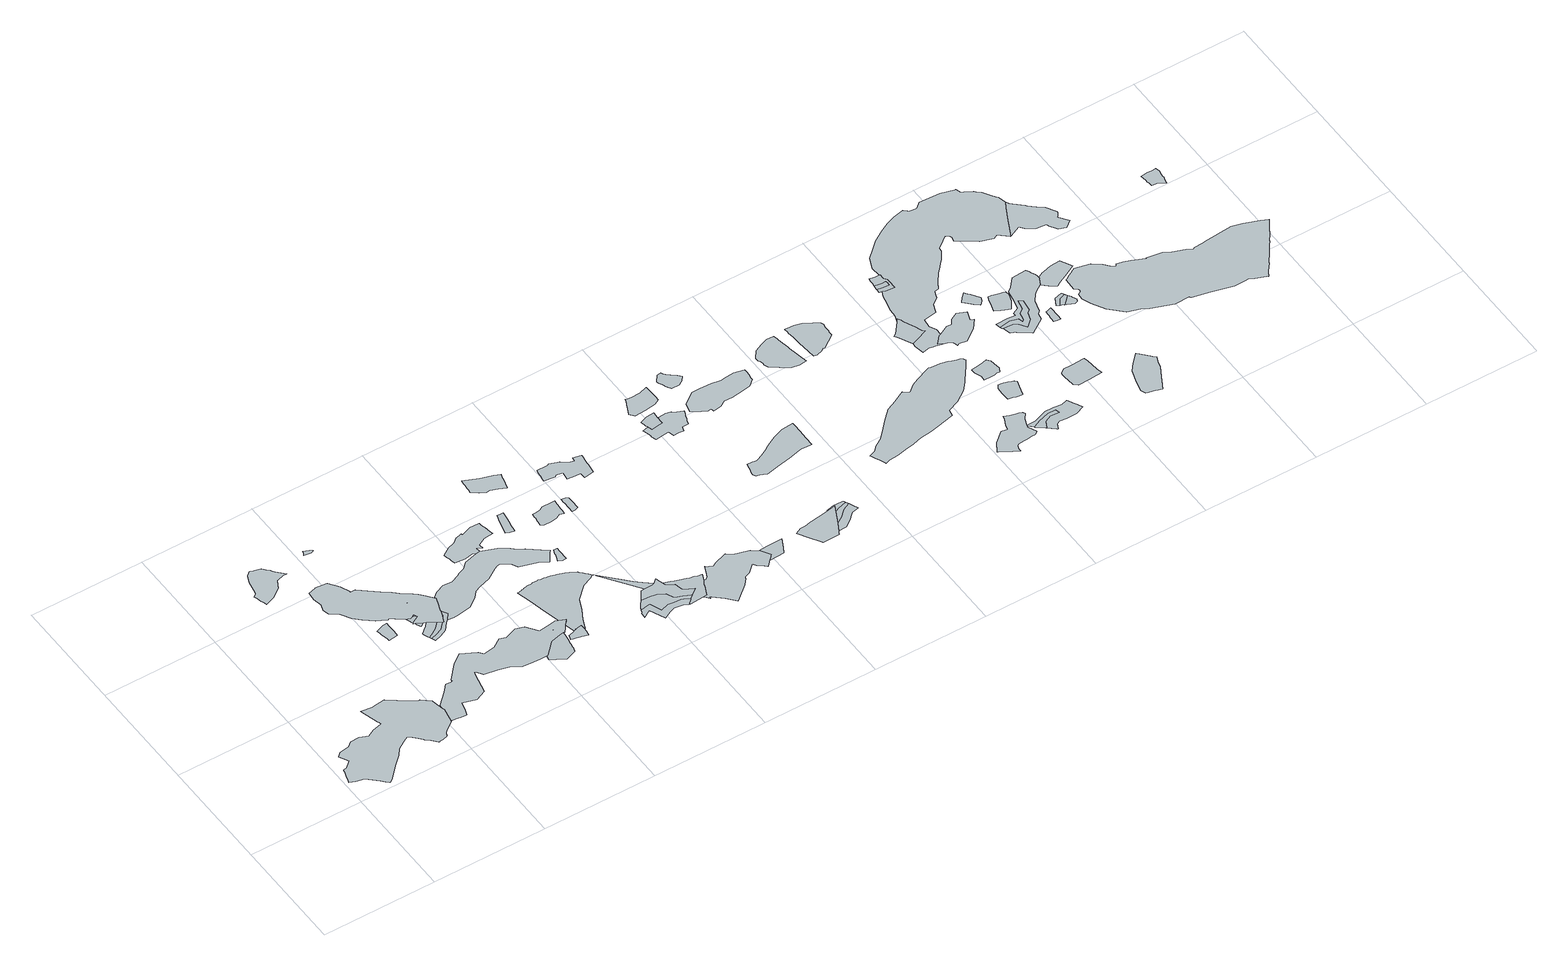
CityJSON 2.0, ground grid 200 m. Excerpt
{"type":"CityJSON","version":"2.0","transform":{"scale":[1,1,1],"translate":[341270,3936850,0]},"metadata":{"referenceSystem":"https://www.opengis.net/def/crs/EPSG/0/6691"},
"CityObjects":{
"object1":{"type":"GenericCityObject","attributes":{"prefecture":"14","disasterType":"1","areaType":"1","zoneNumber":"151-H24-43017","zoneName":"青山17","status":"0"},"geometry":[{"type":"MultiSurface","lod":"1","boundaries":[[[0,1,2,3,4,5,6,7,8,9,10,11,12,13,14,15,16,17,18,19,20,21,22,23,24,25,26,27,28,29,30,31,32,33,34,35,36,37,38,39,40,41,42,43,44,45,46,47,48,49,50,51,52,53,54,55,56,57,58,59,60,61,62,63,64,65]]]}]},
"object2":{"type":"GenericCityObject","attributes":{"prefecture":"14","disasterType":"1","areaType":"1","zoneNumber":"151-H24-43102","zoneName":"長竹2","status":"0"},"geometry":[{"type":"MultiSurface","lod":"1","boundaries":[[[66,67,68,69,70,71,72,73,74,75,76,77,78,79,80,81,82,83,84,85,86,87,88,89,90,91,92,93]]]}]},
"object3":{"type":"GenericCityObject","attributes":{"prefecture":"14","disasterType":"1","areaType":"1","zoneNumber":"151-H24-43136","zoneName":"長竹36","status":"0"},"geometry":[{"type":"MultiSurface","lod":"1","boundaries":[[[94,95,96,97,98,99,100,101,102,103,104,105,106,107]]]}]},
"object4":{"type":"GenericCityObject","attributes":{"prefecture":"14","disasterType":"1","areaType":"1","zoneNumber":"151-H24-43136","zoneName":"長竹36","status":"0"},"geometry":[{"type":"MultiSurface","lod":"1","boundaries":[[[108,109,110,111,112,113,114,115,116,117,118,119,120,121,122,123,124,125,126,127,128,129,130,131,132,133,134,135,136,137,138,139,140,141,142,143,144,145,146,147,148,149,150,151,152,153,154,155,156,157,158,159,160,161,162]]]}]},
"object5":{"type":"GenericCityObject","attributes":{"prefecture":"14","disasterType":"1","areaType":"1","zoneNumber":"151-H24-43136","zoneName":"長竹36","status":"0"},"geometry":[{"type":"MultiSurface","lod":"1","boundaries":[[[163,164,165,166,135,167,168,132,169,170,129,171,172,173,136,138,174,175,176,139]]]}]},
"object6":{"type":"GenericCityObject","attributes":{"prefecture":"14","disasterType":"1","areaType":"2","zoneNumber":"151-H24-43102","zoneName":"長竹2","status":"0"},"geometry":[{"type":"MultiSurface","lod":"1","boundaries":[[[177,178,179,180,181,182,183,184]]]}]},
"object7":{"type":"GenericCityObject","attributes":{"prefecture":"14","disasterType":"1","areaType":"1","zoneNumber":"151-H24-43136","zoneName":"長竹36","status":"0"},"geometry":[{"type":"MultiSurface","lod":"1","boundaries":[[[167,134,185,186,187,188,189,190,191,192,193,194,195,196,197,170,130,198,199]]]}]},
"object8":{"type":"GenericCityObject","attributes":{"prefecture":"14","disasterType":"1","areaType":"2","zoneNumber":"151-H24-43136","zoneName":"長竹36","status":"0"},"geometry":[{"type":"MultiSurface","lod":"1","boundaries":[[[200,201,143,145,202,146,203,204,142,205,206,207,208,209,210]]]}]},
"object9":{"type":"GenericCityObject","attributes":{"prefecture":"14","disasterType":"1","areaType":"1","zoneNumber":"151-H24-43136","zoneName":"長竹36","status":"0"},"geometry":[{"type":"MultiSurface","lod":"1","boundaries":[[[211,212,213,214,149,215,216,217,218,219,220,221,222,140,223,224,225,226,227,208,209,228,229]]]}]},
"object10":{"type":"GenericCityObject","attributes":{"prefecture":"14","disasterType":"1","areaType":"1","zoneNumber":"151-H24-43014","zoneName":"青山14","status":"0"},"geometry":[{"type":"MultiSurface","lod":"1","boundaries":[[[230,231,232,233,234,235,236,237,238,239,240,57,241,242,55,243,244,245,246,247,248,249,250,251,252,253,254,255,256,257,258,259,260,261,262,263,264,265,266,267,268,269,270,271,272,273,274,275,276,277,278,279,280,281,282,283,284,285,286,287,288]]]}]},
"object11":{"type":"GenericCityObject","attributes":{"prefecture":"14","disasterType":"1","areaType":"1","zoneNumber":"151-H24-43014","zoneName":"青山14","status":"0"},"geometry":[{"type":"MultiSurface","lod":"1","boundaries":[[[289,290,291,292,293,294,295,296,270,297,298,299,300,301,302,303,304,305,306,307,308,264,309,310,311,312,313]]]}]},
"object12":{"type":"GenericCityObject","attributes":{"prefecture":"14","disasterType":"1","areaType":"2","zoneNumber":"151-H24-43014","zoneName":"青山14","status":"0"},"geometry":[{"type":"MultiSurface","lod":"1","boundaries":[[[293,294,314,268,315,266,316,317,318,319,292]]]}]},
"object13":{"type":"GenericCityObject","attributes":{"prefecture":"14","disasterType":"1","areaType":"2","zoneNumber":"151-H24-43014","zoneName":"青山14","status":"0"},"geometry":[{"type":"MultiSurface","lod":"1","boundaries":[[[320,321,322,323,324,325,300,298,326,327,328,275,276]]]}]},
"object14":{"type":"GenericCityObject","attributes":{"prefecture":"14","disasterType":"1","areaType":"1","zoneNumber":"151-H24-43014","zoneName":"青山14","status":"0"},"geometry":[{"type":"MultiSurface","lod":"1","boundaries":[[[329,330,331,332,333,334,335,336,337,338,339,340,341,342,343,344]]]}]},
"object15":{"type":"GenericCityObject","attributes":{"prefecture":"14","disasterType":"1","areaType":"1","zoneNumber":"151-H24-43136","zoneName":"長竹36","status":"0"},"geometry":[{"type":"MultiSurface","lod":"1","boundaries":[[[345,346,347,348,349,350,351,352,353,354,355,356,357,152,151,150,149,148,147,146,145,144,213,358,359,360,361,362,363,364,365,366,367,368,369,370,371,372,373,374,375,376,377,378,379,380,381]]]}]},
"object16":{"type":"GenericCityObject","attributes":{"prefecture":"14","disasterType":"2","areaType":"2","zoneNumber":82929,"zoneName":"串川16","status":"0"},"geometry":[{"type":"MultiSurface","lod":"1","boundaries":[[[332,382,333,383,384,385,386]]]}]},
"object17":{"type":"GenericCityObject","attributes":{"prefecture":"14","disasterType":"1","areaType":"1","zoneNumber":"151-H24-43136","zoneName":"長竹36","status":"0"},"geometry":[{"type":"MultiSurface","lod":"1","boundaries":[[[387,388,389,390,391,392,393,394,395,396,397,398,399,400,401,402,348,403,347,404,405,406,407,408,409,410,411,412,413]]]}]},
"object18":{"type":"GenericCityObject","attributes":{"prefecture":"14","disasterType":"2","areaType":"1","zoneNumber":82929,"zoneName":"串川16","status":"0"},"geometry":[{"type":"MultiSurface","lod":"1","boundaries":[[[414,415,416,417,418,419,420,421,422,423,424,425,426,427,428,429,430,431,432,433,434,435,436,437,438,439,440,441,442,443,444,445,446,447,448,449,450,451,452,453,454,455,456,457,458,459,460,461,462,463,464,465,466,467,468,469,470,471,472,473,474,475,476,477,478,479,480,278,320,481,328,274,482,334,329,483,484]]]}]},
"object19":{"type":"GenericCityObject","attributes":{"prefecture":"14","disasterType":"1","areaType":"2","zoneNumber":"151-H24-43136","zoneName":"長竹36","status":"0"},"geometry":[{"type":"MultiSurface","lod":"1","boundaries":[[[485,486,487,488,489,490,491,492,493,409,410,411]]]}]},
"object20":{"type":"GenericCityObject","attributes":{"prefecture":"14","disasterType":"1","areaType":"1","zoneNumber":"151-H24-43136","zoneName":"長竹36","status":"0"},"geometry":[{"type":"MultiSurface","lod":"1","boundaries":[[[494,495,496,497,498,499,500,501,502,503,504,505,506,507]]]}]},
"object21":{"type":"GenericCityObject","attributes":{"prefecture":"14","disasterType":"1","areaType":"1","zoneNumber":"151-H24-43136","zoneName":"長竹36","status":"0"},"geometry":[{"type":"MultiSurface","lod":"1","boundaries":[[[508,509,510,511,512,513,514,515,516,517,518,519,520,521,522]]]}]},
"object22":{"type":"GenericCityObject","attributes":{"prefecture":"14","disasterType":"1","areaType":"2","zoneNumber":"151-H24-43135","zoneName":"長竹35","status":"0"},"geometry":[{"type":"MultiSurface","lod":"1","boundaries":[[[523,524,525,526,527,528,529,530,531,532,533,534,535,536,537,538,539,540,541,542,543,544,545]]]}]},
"object23":{"type":"GenericCityObject","attributes":{"prefecture":"14","disasterType":"1","areaType":"1","zoneNumber":"151-H24-43135","zoneName":"長竹35","status":"0"},"geometry":[{"type":"MultiSurface","lod":"1","boundaries":[[[546,547,548,549,550,551,552,553,554,555,526,527,528,529,556,557,558,559,560,561,562,563,564,565,566,567,568,536,537,538,539,569]]]}]},
"object24":{"type":"GenericCityObject","attributes":{"prefecture":"14","disasterType":"1","areaType":"1","zoneNumber":"151-H24-43136","zoneName":"長竹36","status":"0"},"geometry":[{"type":"MultiSurface","lod":"1","boundaries":[[[570,571,572,573,574,575,576,577,578,579,580,581,582,583,584,585,586,587,588,589]]]}]},
"object25":{"type":"GenericCityObject","attributes":{"prefecture":"14","disasterType":"2","areaType":"1","zoneNumber":82928,"zoneName":"串川15","status":"0"},"geometry":[{"type":"MultiSurface","lod":"1","boundaries":[[[590,591,592,593,594,595,596,597,598,599,600,601,602,603,550,604,552,605,606,607,608,609,610,611,554,523,544,542,612,534,566,613,614]]]}]},
"object26":{"type":"GenericCityObject","attributes":{"prefecture":"14","disasterType":"1","areaType":"1","zoneNumber":"151-H24-43136","zoneName":"長竹36","status":"0"},"geometry":[{"type":"MultiSurface","lod":"1","boundaries":[[[615,616,617,618,619,620,621,622,623,624,625,626,627,628,629,630,631,632,633,634]]]}]},
"object27":{"type":"GenericCityObject","attributes":{"prefecture":"14","disasterType":"1","areaType":"1","zoneNumber":"151-H24-43136","zoneName":"長竹36","status":"0"},"geometry":[{"type":"MultiSurface","lod":"1","boundaries":[[[635,636,637,638,639,640,641,642,643,644,645,646,647,648]]]}]},
"object28":{"type":"GenericCityObject","attributes":{"prefecture":"14","disasterType":"1","areaType":"1","zoneNumber":"151-H24-43135","zoneName":"長竹35","status":"0"},"geometry":[{"type":"MultiSurface","lod":"1","boundaries":[[[649,650,651,652,653,654,655,656,594,657,547,658,659,660,540,538,661,662,614,663,664,665,666,667,668,669,670,671,672,673,674,675,676,677,678,679,680,681,682,683,684,685,686]]]}]},
"object29":{"type":"GenericCityObject","attributes":{"prefecture":"14","disasterType":"1","areaType":"1","zoneNumber":"151-H24-43136","zoneName":"長竹36","status":"0"},"geometry":[{"type":"MultiSurface","lod":"1","boundaries":[[[687,688,689,690,691,692,693,694,695,696,697,698,699,700,701,702,703,704,705,706,707,708,709,710,711,712]]]}]},
"object30":{"type":"GenericCityObject","attributes":{"prefecture":"14","disasterType":"2","areaType":"1","zoneNumber":82927,"zoneName":"串川14","status":"0"},"geometry":[{"type":"MultiSurface","lod":"1","boundaries":[[[713,714,715,716,684,717,679,718,719]]]}]},
"object31":{"type":"GenericCityObject","attributes":{"prefecture":"14","disasterType":"2","areaType":"1","zoneNumber":82926,"zoneName":"串川13","status":"0"},"geometry":[{"type":"MultiSurface","lod":"1","boundaries":[[[720,721,722,723,724,725,726,727,728,729,730,731,732,733,734,735,736,737]]]}]},
"object32":{"type":"GenericCityObject","attributes":{"prefecture":"14","disasterType":"1","areaType":"1","zoneNumber":"151-H24-43104","zoneName":"長竹4","status":"0"},"geometry":[{"type":"MultiSurface","lod":"1","boundaries":[[[738,739,740,741,742,743,744,745,746,747,748,749,750,751,752]]]}]},
"object33":{"type":"GenericCityObject","attributes":{"prefecture":"14","disasterType":"1","areaType":"1","zoneNumber":"151-H24-43104","zoneName":"長竹4","status":"0"},"geometry":[{"type":"MultiSurface","lod":"1","boundaries":[[[753,754,755,756,757,758,759,760,738,761,747,762,763,764,765,766,767,768,769,770,771,772,773,774,775]]]}]},
"object34":{"type":"GenericCityObject","attributes":{"prefecture":"14","disasterType":"1","areaType":"1","zoneNumber":"151-H24-43104","zoneName":"長竹4","status":"0"},"geometry":[{"type":"MultiSurface","lod":"1","boundaries":[[[776,777,778,779,780,781,782,783,784,785,786,787,788,789,790,791,792,793]]]}]},
"object35":{"type":"GenericCityObject","attributes":{"prefecture":"14","disasterType":"1","areaType":"2","zoneNumber":"151-H24-43135","zoneName":"長竹35","status":"0"},"geometry":[{"type":"MultiSurface","lod":"1","boundaries":[[[794,795,723,796,797,798,799,800,724,801,802,803,804,805]]]}]},
"object36":{"type":"GenericCityObject","attributes":{"prefecture":"14","disasterType":"1","areaType":"1","zoneNumber":"151-H24-43135","zoneName":"長竹35","status":"0"},"geometry":[{"type":"MultiSurface","lod":"1","boundaries":[[[806,807,808,809,798,799,810,811,812,813,727,814,815,816,817,818,819,804,805,820,821,822,823,722,824]]]}]},
"object37":{"type":"GenericCityObject","attributes":{"prefecture":"14","disasterType":"1","areaType":"1","zoneNumber":"151-H24-43134","zoneName":"長竹34","status":"0"},"geometry":[{"type":"MultiSurface","lod":"1","boundaries":[[[825,826,827,828,829,830,831,832,833,834,835,836,837,838,839,840,841,842,843,844,845,846,847,848,849,850,851,852,853,854,855,856,857,858,859]]]}]},
"object38":{"type":"GenericCityObject","attributes":{"prefecture":"14","disasterType":"1","areaType":"2","zoneNumber":"151-H24-43134","zoneName":"長竹34","status":"0"},"geometry":[{"type":"MultiSurface","lod":"1","boundaries":[[[825,826,860,861,862,863,864,865,866,867,868,869,870,871,872,873,874,875,876,877,878,879,880,859]]]}]},
"object39":{"type":"GenericCityObject","attributes":{"prefecture":"14","disasterType":"1","areaType":"1","zoneNumber":"151-H24-43104","zoneName":"長竹4","status":"0"},"geometry":[{"type":"MultiSurface","lod":"1","boundaries":[[[881,882,883,884,885,886,887,888,889,890,891,892,893,894,895,896,897]]]}]},
"object40":{"type":"GenericCityObject","attributes":{"prefecture":"14","disasterType":"1","areaType":"1","zoneNumber":"151-H24-43104","zoneName":"長竹4","status":"0"},"geometry":[{"type":"MultiSurface","lod":"1","boundaries":[[[898,899,900,901,902,903,904,905,906,907,908,909,910,911,912,913,914,915,916,917,918,919,920,921,922]]]}]},
"object41":{"type":"GenericCityObject","attributes":{"prefecture":"14","disasterType":"1","areaType":"1","zoneNumber":"151-H24-43104","zoneName":"長竹4","status":"0"},"geometry":[{"type":"MultiSurface","lod":"1","boundaries":[[[923,924,925,926,927,928,929,930,931,932,933,934,935,936,937,938,939,940]]]}]},
"object42":{"type":"GenericCityObject","attributes":{"prefecture":"14","disasterType":"1","areaType":"1","zoneNumber":"151-H24-43133","zoneName":"長竹33","status":"0"},"geometry":[{"type":"MultiSurface","lod":"1","boundaries":[[[941,942,943,944,945,946,947,948,949,950,951,952,953,954,955,956,957,958,959,960,961,962,963,964,965,966,967,968,969,970,971,972,973,974,975,976,977,978,979,980,981,982]]]}]},
"object43":{"type":"GenericCityObject","attributes":{"prefecture":"14","disasterType":"1","areaType":"1","zoneNumber":"151-H24-43104","zoneName":"長竹4","status":"0"},"geometry":[{"type":"MultiSurface","lod":"1","boundaries":[[[983,984,985,986,987,988,989,990,991,992,993,994,995,996,997,998,999,1000,1001,1002,1003]]]}]},
"object44":{"type":"GenericCityObject","attributes":{"prefecture":"14","disasterType":"1","areaType":"1","zoneNumber":"151-H24-43132","zoneName":"長竹32","status":"0"},"geometry":[{"type":"MultiSurface","lod":"1","boundaries":[[[1004,1005,1006,1007,1008,1009,1010,1011,1012,1013,1014,1015,1016,1017,1018,1019,1020,1021,1022,1023,1024,1025,1026,1027,1028,1029,1030,1031,1032,1033,1034,1035]]]}]},
"object45":{"type":"GenericCityObject","attributes":{"prefecture":"14","disasterType":"1","areaType":"2","zoneNumber":"151-H24-43132","zoneName":"長竹32","status":"0"},"geometry":[{"type":"MultiSurface","lod":"1","boundaries":[[[1036,1037,1038,1039,1040,1041,1042,1043,1044,1045,1046,1047]]]}]},
"object46":{"type":"GenericCityObject","attributes":{"prefecture":"14","disasterType":"1","areaType":"1","zoneNumber":"151-H24-43106","zoneName":"長竹6","status":"0"},"geometry":[{"type":"MultiSurface","lod":"1","boundaries":[[[1048,1049,1050,1051,1052,1053,1054,1055,1056,1057,1058,1059,1060,1061,1062,1063,1064,1065]]]}]},
"object47":{"type":"GenericCityObject","attributes":{"prefecture":"14","disasterType":"1","areaType":"1","zoneNumber":"151-H24-43132","zoneName":"長竹32","status":"0"},"geometry":[{"type":"MultiSurface","lod":"1","boundaries":[[[1066,1067,1068,1069,1034,1070,1033,1043,1044,1045,1046,1047,1071,1072,1073,1074,1075,1076,1077,1078,1079,1080,1081,1082]]]}]},
"object48":{"type":"GenericCityObject","attributes":{"prefecture":"14","disasterType":"1","areaType":"1","zoneNumber":"151-H24-43132","zoneName":"長竹32","status":"0"},"geometry":[{"type":"MultiSurface","lod":"1","boundaries":[[[1083,1084,1085,1086,1087,1088,1089,1090,1091,1092,1093,1094,1095,1096,1097,1098]]]}]},
"object49":{"type":"GenericCityObject","attributes":{"prefecture":"14","disasterType":"1","areaType":"1","zoneNumber":"151-H24-43132","zoneName":"長竹32","status":"0"},"geometry":[{"type":"MultiSurface","lod":"1","boundaries":[[[1099,1100,1101,1102,1103,1104,1105,1106,1107,1108,1109,1110,1111,1112,1113,1114]]]}]},
"object50":{"type":"GenericCityObject","attributes":{"prefecture":"14","disasterType":"1","areaType":"1","zoneNumber":"151-H24-43131","zoneName":"長竹31","status":"0"},"geometry":[{"type":"MultiSurface","lod":"1","boundaries":[[[1115,1116,1117,1118,1119,1120,1121,1122,1123,1124,1125,1126,1127,1128,1129,1130,1131,1132,1133,1134,1135,1136,1137,1138,1139]]]}]},
"object51":{"type":"GenericCityObject","attributes":{"prefecture":"14","disasterType":"1","areaType":"2","zoneNumber":"151-H24-43106","zoneName":"長竹6","status":"0"},"geometry":[{"type":"MultiSurface","lod":"1","boundaries":[[[1140,1141,1142,1143,1144,1145,1146,1147,1148,1149,1150,1151]]]}]},
"object52":{"type":"GenericCityObject","attributes":{"prefecture":"14","disasterType":"1","areaType":"1","zoneNumber":"151-H24-43106","zoneName":"長竹6","status":"0"},"geometry":[{"type":"MultiSurface","lod":"1","boundaries":[[[1152,1153,1154,1155,1156,1157,1158,1159,1160,1161,1162,1144,1145,1146,1147,1163,1164,1165,1166,1167,1168]]]}]},
"object53":{"type":"GenericCityObject","attributes":{"prefecture":"14","disasterType":"1","areaType":"1","zoneNumber":"151-H24-43132","zoneName":"長竹32","status":"0"},"geometry":[{"type":"MultiSurface","lod":"1","boundaries":[[[1169,1170,1171,1172,1173,1174,1175,1176,1177,1178,1179,1180,1181,1182]]]}]},
"object54":{"type":"GenericCityObject","attributes":{"prefecture":"14","disasterType":"1","areaType":"1","zoneNumber":"151-H24-43131","zoneName":"長竹31","status":"0"},"geometry":[{"type":"MultiSurface","lod":"1","boundaries":[[[1183,1184,1185,1186,1187,1188,1189,1190,1191,1192,1193,1194,1195,1196]]]}]},
"object55":{"type":"GenericCityObject","attributes":{"prefecture":"14","disasterType":"1","areaType":"2","zoneNumber":"151-H24-43131","zoneName":"長竹31","status":"0"},"geometry":[{"type":"MultiSurface","lod":"1","boundaries":[[[1197,1198,1199,1200,1201,1202,1203,1204,1205,1206,1207,1208,1209,1210,1211,1212,1213,1214]]]}]},
"object56":{"type":"GenericCityObject","attributes":{"prefecture":"14","disasterType":"1","areaType":"1","zoneNumber":"151-H24-43131","zoneName":"長竹31","status":"0"},"geometry":[{"type":"MultiSurface","lod":"1","boundaries":[[[1215,1216,1217,1218,1219,1220,1221,1222,1223,1224,1225,1226,1227,1228,1229,1230]]]}]},
"object57":{"type":"GenericCityObject","attributes":{"prefecture":"14","disasterType":"1","areaType":"1","zoneNumber":"151-H24-43106","zoneName":"長竹6","status":"0"},"geometry":[{"type":"MultiSurface","lod":"1","boundaries":[[[1231,1232,1233,1234,1235,1236,1237,1238,1239,1240,1241,1242,1243,1244,1245,1246,1247,1248,1249,1158,1250,1142,1148,1164,1251,1252,1253,1254,1056,1255,1256,1065,1257,1258,1259,1260,1261,1262,1263,1264,1265,1125,1266,1122,1267,1268,1269,1270,1271,1272,1273,1274,1275,1276,1277,1278,1279,1280,1281,1282,1283,1284,1285,1286,1287,1288,1289,1290,1291,1292,1293,1294,1295,1296,1297,1298,1299,1300,1301,1302,1303,1304,1305,1306,1307,1308]]]}]},
"object58":{"type":"GenericCityObject","attributes":{"prefecture":"14","disasterType":"1","areaType":"1","zoneNumber":"151-H24-43131","zoneName":"長竹31","status":"0"},"geometry":[{"type":"MultiSurface","lod":"1","boundaries":[[[1309,1310,1311,1312,1313,1314,1315,1316,1317,1318,1319,1320,1321,1322,1323,1324,1325,1326,1327,1212,1213,1214,1328,1329,1330,1331,1332,1333,1334,1335,1336]]]}]},
"object59":{"type":"GenericCityObject","attributes":{"prefecture":"14","disasterType":"1","areaType":"1","zoneNumber":"151-H24-43131","zoneName":"長竹31","status":"0"},"geometry":[{"type":"MultiSurface","lod":"1","boundaries":[[[1337,1338,1339,1340,1341,1342,1343,1344,1345,1346,1347,1348,1349,1350]]]}]},
"object60":{"type":"GenericCityObject","attributes":{"prefecture":"14","disasterType":"1","areaType":"1","zoneNumber":"151-H24-43132","zoneName":"長竹32","status":"0"},"geometry":[{"type":"MultiSurface","lod":"1","boundaries":[[[1351,1352,1353,1354,1355,1356,1357,1358,1359,1360,1361,1362,1363,1364,1365,1366,1367,1368,1369,1370]]]}]},
"object61":{"type":"GenericCityObject","attributes":{"prefecture":"14","disasterType":"1","areaType":"2","zoneNumber":"151-H24-43130","zoneName":"長竹30","status":"0"},"geometry":[{"type":"MultiSurface","lod":"1","boundaries":[[[1371,1372,1373,1374,1375,1376,1377,1378]]]}]},
"object62":{"type":"GenericCityObject","attributes":{"prefecture":"14","disasterType":"1","areaType":"1","zoneNumber":"151-H24-43130","zoneName":"長竹30","status":"0"},"geometry":[{"type":"MultiSurface","lod":"1","boundaries":[[[1379,1380,1381,1382,1378,1371,1383,1384,1385,1386,1387,1374,1375,1376,1388,1389,1390,1391]]]}]},
"object63":{"type":"GenericCityObject","attributes":{"prefecture":"14","disasterType":"1","areaType":"1","zoneNumber":"151-H24-43130","zoneName":"長竹30","status":"0"},"geometry":[{"type":"MultiSurface","lod":"1","boundaries":[[[1392,1393,1394,1395,1396,1397,1398,1399,1400,1401,1402,1313,1312,1403,1404,1405]]]}]},
"object64":{"type":"GenericCityObject","attributes":{"prefecture":"14","disasterType":"1","areaType":"1","zoneNumber":"151-H24-43106","zoneName":"長竹6","status":"0"},"geometry":[{"type":"MultiSurface","lod":"1","boundaries":[[[1406,1407,1408,1409,1410,1299,1298,1297,1296,1295,1294,1411,1412,1413,1414,1415,1416,1417,1418,1419,1420,1421,1422,1423,1424,1425,1426]]]}]},
"object65":{"type":"GenericCityObject","attributes":{"prefecture":"14","disasterType":"1","areaType":"1","zoneNumber":"151-H24-43130","zoneName":"長竹30","status":"0"},"geometry":[{"type":"MultiSurface","lod":"1","boundaries":[[[1427,1428,1429,1430,1431,1432,1433,1434,1435,1436,1437,1438,1439,1440,1441,1442,1443,1444,1445,1446,1447,1448,1449,1450,1451,1452,1453,1454,1455,1456,1457,1458,1459,1460,1461,1462,1463,1464,1465,1466,1467,1468,1469,1470,1471,1472,1473,1474,1475,1476,1477,1478,1479,1480,1481,1482,1483,1484,1485,1486,1487]]]}]},
"object66":{"type":"GenericCityObject","attributes":{"prefecture":"14","disasterType":"1","areaType":"1","zoneNumber":"151-H24-43108","zoneName":"長竹8","status":"0"},"geometry":[{"type":"MultiSurface","lod":"1","boundaries":[[[1488,1489,1490,1491,1492,1493,1494,1495,1496,1497,1498,1499,1500,1501,1502,1503,1504,1505,1506]]]}]},
"object67":{"type":"GenericCityObject","attributes":{"prefecture":"14","disasterType":"1","areaType":"2","zoneNumber":"151-H24-43108","zoneName":"長竹8","status":"0"},"geometry":[{"type":"MultiSurface","lod":"1","boundaries":[[[1507,1508,1509,1510,1511,1512,1488,1489,1490]]]}]}
},
"vertices":[
[134,156,0],[123,155,0],[104,158,0],[113,125,0],[114,123,0],[115,119,0],[98,114,0],[86,108,0],[77,112,0],[74,113,0],[72,114,0],[56,113,0],[48,106,0],[31,104,0],[24,97,0],[32,81,0],[21,71,0],[15,70,0],[14,67,0],[14,65,0],[12,60,0],[11,58,0],[10,53,0],[9,49,0],[7,45,0],[7,44,0],[17,40,0],[31,37,0],[49,20,0],[54,14,0],[59,10,0],[60,10,0],[66,15,0],[79,28,0],[87,36,0],[101,50,0],[109,60,0],[125,70,0],[133,75,0],[136,72,0],[146,62,0],[151,56,0],[152,55,0],[157,51,0],[159,48,0],[167,39,0],[168,39,0],[170,40,0],[175,40,0],[183,42,0],[185,44,0],[185,45,0],[187,49,0],[190,53,0],[206,64,0],[207,67,0],[211,91,0],[210,95,0],[206,115,0],[206,116,0],[191,128,0],[190,128,0],[174,138,0],[173,138,0],[162,147,0],[147,158,0],
[153,476,0],[153,477,0],[152,478,0],[150,480,0],[143,488,0],[137,490,0],[134,491,0],[131,491,0],[126,493,0],[124,493,0],[118,487,0],[112,475,0],[109,458,0],[107,449,0],[102,446,0],[103,442,0],[105,436,0],[106,432,0],[107,428,0],[109,422,0],[126,428,0],[142,440,0],[150,455,0],[151,455,0],[152,455,0],[163,459,0],[169,458,0],[157,472,0],
[238,262,0],[238,270,0],[238,272,0],[238,279,0],[238,283,0],[238,289,0],[231,288,0],[217,283,0],[218,278,0],[219,273,0],[220,267,0],[221,262,0],[222,257,0],[237,259,0],
[222,391,0],[209,408,0],[189,410,0],[188,409,0],[175,406,0],[174,391,0],[177,375,0],[173,364,0],[176,354,0],[190,343,0],[200,327,0],[211,315,0],[227,302,0],[242,295,0],[243,294,0],[244,294,0],[246,295,0],[250,293,0],[254,290,0],[257,288,0],[257,287,0],[269,280,0],[270,279,0],[274,277,0],[278,279,0],[282,282,0],[284,277,0],[285,275,0],[272,267,0],[271,266,0],[274,265,0],[285,259,0],[289,257,0],[295,255,0],[303,250,0],[310,245,0],[312,244,0],[315,252,0],[317,256,0],[318,259,0],[320,265,0],[320,266,0],[326,282,0],[329,290,0],[329,291,0],[319,304,0],[311,313,0],[305,318,0],[293,326,0],[280,338,0],[266,349,0],[251,361,0],[237,373,0],[228,373,0],[228,375,0],
[286,260,0],[295,268,0],[290,271,0],[287,273,0],[282,277,0],[280,278,0],[274,282,0],[270,280,0],[267,279,0],[269,274,0],[271,270,0],[274,264,0],[275,261,0],[278,255,0],
[225,480,0],[215,484,0],[215,481,0],[212,476,0],[224,474,0],[229,476,0],[229,477,0],[229,478,0],
[294,280,0],[296,281,0],[302,282,0],[300,284,0],[296,290,0],[291,299,0],[287,307,0],[281,304,0],[278,302,0],[268,296,0],[265,294,0],[260,291,0],[269,282,0],[273,274,0],[279,276,0],
[299,233,0],[309,244,0],[318,256,0],[312,256,0],[310,257,0],[303,249,0],[294,239,0],[285,233,0],[276,228,0],[277,225,0],[288,228,0],
[304,228,0],[314,240,0],[318,244,0],[326,255,0],[320,267,0],[312,265,0],[308,265,0],[304,264,0],[302,263,0],[294,262,0],[294,260,0],[291,259,0],[284,251,0],[278,246,0],[271,240,0],[273,236,0],[275,231,0],[280,218,0],[292,222,0],
[294,175,0],[280,164,0],[276,161,0],[254,137,0],[254,135,0],[255,134,0],[253,134,0],[253,133,0],[242,133,0],[231,121,0],[211,102,0],[207,80,0],[206,67,0],[208,67,0],[209,66,0],[215,65,0],[217,65,0],[222,64,0],[223,64,0],[233,63,0],[238,75,0],[240,85,0],[241,88,0],[264,81,0],[282,89,0],[290,125,0],[292,131,0],[296,128,0],[301,119,0],[324,115,0],[346,110,0],[360,100,0],[379,99,0],[391,98,0],[402,99,0],[404,99,0],[420,115,0],[424,119,0],[426,120,0],[438,123,0],[450,126,0],[451,126,0],[452,124,0],[458,132,0],[461,137,0],[462,138,0],[466,142,0],[469,146,0],[458,150,0],[453,152,0],[438,150,0],[422,148,0],[408,167,0],[394,172,0],[373,164,0],[362,168,0],[346,157,0],[326,154,0],[320,162,0],
[445,91,0],[445,93,0],[446,98,0],[446,101,0],[448,107,0],[449,114,0],[449,116,0],[450,125,0],[440,138,0],[435,139,0],[426,141,0],[425,137,0],[422,126,0],[422,125,0],[419,120,0],[415,116,0],[414,114,0],[407,108,0],[403,101,0],[402,100,0],[402,94,0],[401,91,0],[410,84,0],[424,76,0],[443,83,0],
[436,116,0],[421,121,0],[419,113,0],[417,102,0],[416,100,0],[431,92,0],
[459,144,0],[453,146,0],[438,145,0],[422,142,0],[423,137,0],[423,136,0],[438,140,0],[452,142,0],[461,138,0],
[481,114,0],[481,123,0],[473,121,0],[471,120,0],[470,120,0],[466,119,0],[464,118,0],[457,116,0],[454,115,0],[451,107,0],[455,106,0],[460,105,0],[466,103,0],[469,103,0],[479,100,0],[481,109,0],
[480,316,0],[464,326,0],[438,336,0],[432,335,0],[408,329,0],[398,319,0],[386,314,0],[384,313,0],[383,312,0],[368,306,0],[353,308,0],[337,301,0],[329,294,0],[330,243,0],[331,243,0],[335,243,0],[361,247,0],[378,259,0],[387,270,0],[399,275,0],[418,281,0],[437,293,0],[443,296,0],[450,297,0],[463,288,0],[469,277,0],[489,271,0],[499,268,0],[514,259,0],[517,263,0],[520,268,0],[522,271,0],[525,275,0],[528,279,0],[517,288,0],[498,302,0],[488,308,0],
[470,121,0],[469,118,0],[473,117,0],[474,116,0],[474,120,0],
[470,385,0],[454,385,0],[436,379,0],[435,382,0],[425,379,0],[424,379,0],[416,372,0],[403,368,0],[389,359,0],[390,353,0],[391,350,0],[392,347,0],[392,344,0],[394,337,0],[411,335,0],[426,338,0],[438,332,0],[437,345,0],[446,340,0],[445,348,0],[459,355,0],[475,356,0],[474,362,0],[473,368,0],[473,370,0],[471,375,0],[470,381,0],
[490,132,0],[500,150,0],[508,169,0],[530,190,0],[535,192,0],[540,194,0],[546,197,0],[553,201,0],[549,206,0],[547,208,0],[543,212,0],[539,217,0],[538,218,0],[536,219,0],[534,220,0],[532,221,0],[531,222,0],[529,223,0],[527,224,0],[525,225,0],[523,226,0],[521,227,0],[519,227,0],[517,228,0],[515,229,0],[513,230,0],[511,230,0],[509,231,0],[507,232,0],[505,232,0],[503,233,0],[501,233,0],[499,234,0],[497,234,0],[495,235,0],[493,235,0],[491,235,0],[489,236,0],[487,236,0],[485,236,0],[483,236,0],[481,236,0],[479,237,0],[477,237,0],[474,237,0],[472,237,0],[470,237,0],[468,237,0],[466,236,0],[464,236,0],[462,236,0],[460,236,0],[458,236,0],[456,235,0],[454,235,0],[451,235,0],[449,234,0],[447,234,0],[445,233,0],[443,233,0],[441,232,0],[439,232,0],[438,232,0],[438,231,0],[444,209,0],[449,186,0],[455,164,0],[460,141,0],[465,122,0],[482,114,0],[483,117,0],
[456,370,0],[440,363,0],[439,367,0],[431,365,0],[432,361,0],[434,355,0],[443,353,0],[443,355,0],[457,363,0],
[499,376,0],[499,375,0],[496,364,0],[495,360,0],[492,347,0],[498,344,0],[506,342,0],[508,357,0],[509,360,0],[511,373,0],[511,376,0],[512,383,0],[507,383,0],[502,384,0],
[530,269,0],[530,267,0],[529,264,0],[528,261,0],[525,254,0],[532,251,0],[539,251,0],[539,259,0],[539,261,0],[539,264,0],[539,266,0],[539,269,0],[539,276,0],[537,276,0],[533,277,0],
[620,108,0],[612,113,0],[602,115,0],[585,116,0],[580,109,0],[576,103,0],[574,99,0],[592,103,0],[600,82,0],[614,87,0],[624,85,0],[636,84,0],[640,83,0],[650,78,0],[652,80,0],[655,82,0],[656,83,0],[655,83,0],[643,88,0],[631,93,0],[630,94,0],[629,96,0],[624,106,0],
[650,100,0],[649,104,0],[646,115,0],[634,122,0],[632,129,0],[628,141,0],[621,135,0],[617,133,0],[603,133,0],[596,132,0],[572,94,0],[571,93,0],[570,84,0],[570,83,0],[584,92,0],[596,65,0],[607,71,0],[618,75,0],[633,73,0],[641,69,0],[642,70,0],[644,72,0],[648,76,0],[667,92,0],
[550,436,0],[551,442,0],[552,447,0],[554,452,0],[543,456,0],[530,460,0],[523,462,0],[513,467,0],[497,473,0],[496,466,0],[496,463,0],[495,456,0],[495,452,0],[494,446,0],[505,438,0],[515,432,0],[521,433,0],[534,429,0],[546,423,0],[549,433,0],
[674,71,0],[677,78,0],[682,88,0],[683,92,0],[687,99,0],[692,110,0],[685,111,0],[679,113,0],[673,114,0],[668,116,0],[657,119,0],[650,122,0],[644,124,0],[633,128,0],[628,131,0],[614,140,0],[607,146,0],[601,151,0],[596,156,0],[584,169,0],[574,180,0],[555,200,0],[635,87,0],[643,68,0],[667,70,0],
[587,361,0],[568,361,0],[562,357,0],[555,356,0],[548,356,0],[547,349,0],[547,346,0],[546,341,0],[546,338,0],[545,331,0],[550,328,0],[564,328,0],[574,330,0],[581,334,0],[588,331,0],[589,338,0],[589,342,0],[590,351,0],[590,354,0],[591,361,0],
[612,337,0],[612,340,0],[612,345,0],[612,348,0],[612,355,0],[608,357,0],[601,358,0],[601,351,0],[601,348,0],[601,340,0],[601,337,0],[601,328,0],[606,328,0],[612,330,0],
[744,126,0],[722,119,0],[716,115,0],[704,121,0],[704,122,0],[697,106,0],[695,101,0],[691,98,0],[656,107,0],[639,100,0],[650,88,0],[653,84,0],[656,82,0],[663,74,0],[668,69,0],[669,69,0],[675,61,0],[675,66,0],[678,63,0],[694,49,0],[707,34,0],[733,56,0],[742,66,0],[743,70,0],[753,73,0],[767,86,0],[771,80,0],[776,76,0],[784,69,0],[791,76,0],[794,80,0],[795,80,0],[799,84,0],[802,87,0],[793,102,0],[790,104,0],[780,112,0],[754,119,0],
[623,429,0],[604,429,0],[603,425,0],[602,419,0],[602,416,0],[601,412,0],[600,405,0],[619,402,0],[623,405,0],[634,402,0],[632,389,0],[645,387,0],[655,387,0],[656,377,0],[673,379,0],[675,396,0],[675,400,0],[676,407,0],[677,411,0],[677,417,0],[663,420,0],[662,414,0],[653,416,0],[642,424,0],[639,425,0],[626,430,0],
[825,89,0],[833,105,0],[815,105,0],[807,105,0],[779,104,0],[795,78,0],[819,79,0],
[911,65,0],[912,68,0],[914,71,0],[922,86,0],[932,107,0],[938,118,0],[926,116,0],[922,115,0],[905,112,0],[891,110,0],[889,110,0],[878,108,0],[869,108,0],[858,102,0],[868,86,0],[880,66,0],[881,64,0],[883,64,0],
[816,416,0],[816,421,0],[817,425,0],[817,431,0],[804,430,0],[790,425,0],[792,418,0],[792,415,0],[793,413,0],[794,411,0],[794,410,0],[796,403,0],[811,406,0],[816,406,0],[816,413,0],
[852,394,0],[854,400,0],[856,403,0],[858,409,0],[843,415,0],[840,418,0],[832,420,0],[818,419,0],[800,412,0],[783,408,0],[785,402,0],[786,399,0],[787,394,0],[787,391,0],[790,383,0],[807,385,0],[814,385,0],[816,375,0],[827,376,0],[834,375,0],[837,383,0],[848,383,0],[850,390,0],
[823,477,0],[807,476,0],[798,477,0],[797,478,0],[796,475,0],[793,468,0],[789,460,0],[787,455,0],[784,449,0],[790,441,0],[809,442,0],[828,445,0],[838,450,0],[838,458,0],[838,462,0],[837,471,0],[837,475,0],[837,481,0],
[906,83,0],[921,86,0],[933,93,0],[945,104,0],[958,111,0],[956,115,0],[941,111,0],[928,104,0],[915,96,0],[903,92,0],[892,71,0],[896,72,0],
[940,80,0],[952,92,0],[965,95,0],[961,104,0],[954,118,0],[953,119,0],[937,120,0],[923,116,0],[909,106,0],[898,104,0],[898,103,0],[888,79,0],[885,71,0],[886,71,0],[901,72,0],[904,73,0],[908,72,0],[910,70,0],[928,72,0],
[980,275,0],[980,283,0],[980,286,0],[980,292,0],[980,296,0],[960,295,0],[942,288,0],[928,281,0],[922,277,0],[921,277,0],[915,273,0],[903,266,0],[894,262,0],[891,262,0],[885,263,0],[877,263,0],[875,263,0],[874,256,0],[873,253,0],[872,249,0],[871,244,0],[871,240,0],[874,236,0],[879,234,0],[884,232,0],[890,230,0],[911,234,0],[929,238,0],[935,239,0],[947,242,0],[961,245,0],[970,244,0],[980,244,0],[980,259,0],[980,270,0],
[962,281,0],[947,275,0],[935,267,0],[926,263,0],[920,260,0],[906,253,0],[893,247,0],[888,248,0],[882,249,0],[876,249,0],[876,248,0],[875,245,0],[881,244,0],[887,243,0],[892,241,0],[907,247,0],[923,253,0],[929,254,0],[940,257,0],[952,264,0],[964,269,0],
[889,463,0],[895,471,0],[890,476,0],[887,478,0],[882,483,0],[876,488,0],[875,489,0],[874,489,0],[872,494,0],[865,493,0],[856,482,0],[858,477,0],[860,473,0],[863,467,0],[865,463,0],[868,458,0],[881,458,0],
[904,435,0],[889,434,0],[868,419,0],[864,403,0],[872,398,0],[879,394,0],[883,392,0],[888,389,0],[894,390,0],[895,384,0],[909,386,0],[920,393,0],[934,392,0],[956,395,0],[969,397,0],[980,407,0],[980,412,0],[981,417,0],[981,419,0],[981,423,0],[981,429,0],[964,433,0],[950,432,0],[940,431,0],[924,434,0],
[1062,430,0],[1062,433,0],[1058,454,0],[1058,456,0],[1056,463,0],[1044,464,0],[1032,460,0],[1018,453,0],[1008,440,0],[1009,434,0],[1010,431,0],[1012,425,0],[1012,422,0],[1014,415,0],[1028,405,0],[1043,394,0],[1056,392,0],[1069,394,0],
[1269,266,0],[1265,268,0],[1260,269,0],[1253,272,0],[1247,274,0],[1236,277,0],[1219,278,0],[1215,279,0],[1203,274,0],[1194,270,0],[1188,268,0],[1176,262,0],[1164,252,0],[1154,260,0],[1134,249,0],[1116,241,0],[1101,226,0],[1088,212,0],[1073,196,0],[1059,188,0],[1051,179,0],[1040,175,0],[1042,171,0],[1044,166,0],[1048,158,0],[1051,150,0],[1052,149,0],[1060,152,0],[1075,153,0],[1092,157,0],[1109,160,0],[1124,164,0],[1145,167,0],[1162,171,0],[1190,177,0],[1192,188,0],[1212,196,0],[1232,210,0],[1244,224,0],[1257,242,0],[1261,247,0],[1271,262,0],
[1131,425,0],[1132,427,0],[1132,432,0],[1132,436,0],[1133,442,0],[1131,447,0],[1122,454,0],[1107,462,0],[1095,465,0],[1078,466,0],[1079,459,0],[1079,456,0],[1080,446,0],[1081,436,0],[1081,431,0],[1084,396,0],[1090,395,0],[1100,398,0],[1105,402,0],[1107,401,0],[1131,417,0],
[1284,119,0],[1282,123,0],[1277,125,0],[1272,126,0],[1263,129,0],[1258,130,0],[1253,132,0],[1252,127,0],[1246,115,0],[1244,106,0],[1233,108,0],[1214,92,0],[1205,76,0],[1206,75,0],[1213,71,0],[1222,66,0],[1225,64,0],[1235,58,0],[1235,63,0],[1237,69,0],[1241,72,0],[1251,73,0],[1258,73,0],[1267,74,0],[1271,74,0],[1274,75,0],[1278,79,0],[1278,80,0],[1271,94,0],[1272,96,0],[1272,97,0],[1277,110,0],
[1301,88,0],[1313,94,0],[1328,93,0],[1328,94,0],[1327,100,0],[1313,100,0],[1294,94,0],[1281,88,0],[1281,87,0],[1286,83,0],[1294,77,0],[1294,76,0],
[1235,339,0],[1253,346,0],[1250,350,0],[1245,363,0],[1243,367,0],[1236,382,0],[1235,386,0],[1232,391,0],[1228,385,0],[1223,378,0],[1213,366,0],[1208,363,0],[1211,358,0],[1213,354,0],[1217,346,0],[1220,341,0],[1223,335,0],[1224,335,0],
[1341,104,0],[1327,106,0],[1312,106,0],[1289,98,0],[1270,97,0],[1300,71,0],[1307,66,0],[1308,65,0],[1312,74,0],[1319,78,0],[1331,76,0],[1349,76,0],[1364,82,0],[1360,91,0],[1356,98,0],[1355,101,0],[1351,107,0],
[1311,182,0],[1308,185,0],[1301,187,0],[1299,188,0],[1292,190,0],[1287,191,0],[1283,192,0],[1279,185,0],[1278,173,0],[1279,159,0],[1280,159,0],[1289,157,0],[1292,156,0],[1297,155,0],[1303,154,0],[1308,171,0],
[1281,212,0],[1290,212,0],[1295,213,0],[1300,213,0],[1304,220,0],[1301,239,0],[1297,245,0],[1290,243,0],[1287,243,0],[1277,241,0],[1273,240,0],[1267,239,0],[1267,232,0],[1272,220,0],[1271,212,0],[1273,212,0],
[1326,338,0],[1328,344,0],[1313,351,0],[1300,344,0],[1294,335,0],[1286,336,0],[1274,330,0],[1269,327,0],[1265,326,0],[1254,313,0],[1260,310,0],[1261,309,0],[1267,307,0],[1274,304,0],[1275,303,0],[1277,298,0],[1278,294,0],[1282,296,0],[1295,294,0],[1316,309,0],[1328,325,0],[1326,326,0],[1323,328,0],[1323,329,0],[1325,335,0],
[1261,462,0],[1261,465,0],[1254,465,0],[1252,465,0],[1241,467,0],[1241,465,0],[1240,460,0],[1240,459,0],[1248,457,0],[1251,457,0],[1261,456,0],[1261,459,0],
[1265,463,0],[1265,467,0],[1263,470,0],[1261,471,0],[1261,475,0],[1261,481,0],[1259,481,0],[1253,481,0],[1243,483,0],[1242,478,0],[1242,473,0],[1240,452,0],[1245,451,0],[1250,449,0],[1261,448,0],[1265,447,0],[1265,462,0],
[1399,164,0],[1384,165,0],[1376,158,0],[1376,155,0],[1376,148,0],[1377,140,0],[1378,130,0],[1384,124,0],[1404,125,0],[1428,127,0],[1426,137,0],[1424,150,0],[1423,158,0],[1422,166,0],
[1362,357,0],[1361,358,0],[1357,365,0],[1352,372,0],[1349,375,0],[1346,380,0],[1338,373,0],[1332,365,0],[1336,361,0],[1339,358,0],[1345,352,0],[1349,349,0],[1353,345,0],[1358,350,0],
[1371,284,0],[1378,281,0],[1387,267,0],[1399,278,0],[1403,292,0],[1409,296,0],[1411,316,0],[1410,317,0],[1405,320,0],[1402,303,0],[1393,297,0],[1391,284,0],[1387,280,0],[1385,289,0],[1372,292,0],[1352,290,0],[1353,286,0],[1354,285,0],
[1401,340,0],[1400,347,0],[1396,348,0],[1391,349,0],[1382,351,0],[1378,352,0],[1372,353,0],[1369,347,0],[1366,334,0],[1363,324,0],[1367,322,0],[1372,319,0],[1378,316,0],[1383,314,0],[1387,312,0],[1396,326,0],
[1454,566,0],[1431,572,0],[1412,573,0],[1394,574,0],[1385,566,0],[1382,566,0],[1373,567,0],[1371,567,0],[1369,569,0],[1364,574,0],[1363,574,0],[1346,570,0],[1329,564,0],[1313,555,0],[1295,544,0],[1283,533,0],[1267,518,0],[1259,499,0],[1260,482,0],[1256,468,0],[1240,441,0],[1237,426,0],[1234,412,0],[1233,397,0],[1233,366,0],[1230,350,0],[1223,332,0],[1223,328,0],[1226,311,0],[1232,312,0],[1236,313,0],[1239,313,0],[1245,312,0],[1249,311,0],[1259,309,0],[1268,320,0],[1269,340,0],[1263,351,0],[1265,366,0],[1288,369,0],[1294,385,0],[1306,394,0],[1309,402,0],[1311,407,0],[1318,408,0],[1326,421,0],[1336,435,0],[1345,444,0],[1350,451,0],[1355,456,0],[1366,472,0],[1366,478,0],[1379,488,0],[1387,494,0],[1388,494,0],[1388,493,0],[1393,491,0],[1395,486,0],[1393,479,0],[1403,472,0],[1425,456,0],[1447,449,0],[1454,453,0],[1470,439,0],[1480,459,0],[1485,469,0],[1497,493,0],[1498,494,0],[1503,503,0],[1499,517,0],[1497,520,0],[1492,527,0],[1484,539,0],[1480,542,0],[1475,548,0],[1463,555,0],[1458,557,0],[1455,566,0],
[1434,317,0],[1439,322,0],[1452,331,0],[1457,341,0],[1458,342,0],[1458,348,0],[1457,352,0],[1454,358,0],[1452,363,0],[1450,367,0],[1424,365,0],[1411,350,0],[1403,344,0],[1400,324,0],[1396,308,0],[1385,302,0],[1385,297,0],[1372,299,0],[1350,298,0],[1355,282,0],[1358,272,0],[1368,268,0],[1367,267,0],[1387,252,0],[1413,270,0],[1415,281,0],[1420,286,0],[1426,307,0],
[1438,264,0],[1438,270,0],[1438,273,0],[1438,281,0],[1433,279,0],[1428,278,0],[1427,272,0],[1427,268,0],[1426,265,0],[1426,261,0],[1426,255,0],[1432,254,0],[1438,254,0],[1438,261,0],
[1498,70,0],[1508,87,0],[1511,99,0],[1515,108,0],[1512,110,0],[1508,115,0],[1502,121,0],[1496,127,0],[1492,131,0],[1478,116,0],[1468,104,0],[1462,85,0],[1456,63,0],[1459,54,0],[1463,53,0],[1469,52,0],[1477,50,0],[1479,49,0],[1486,47,0],[1489,54,0],
[1471,293,0],[1461,289,0],[1460,289,0],[1453,278,0],[1458,276,0],[1459,275,0],[1467,282,0],[1473,289,0],
[1481,275,0],[1478,281,0],[1477,283,0],[1477,284,0],[1468,297,0],[1468,298,0],[1455,294,0],[1448,281,0],[1450,279,0],[1465,273,0],[1468,271,0],[1474,268,0],[1479,270,0],
[1480,318,0],[1492,324,0],[1497,327,0],[1514,336,0],[1508,347,0],[1503,355,0],[1486,354,0],[1481,353,0],[1477,351,0],[1468,349,0],[1459,345,0],[1452,329,0],[1461,321,0],[1472,314,0],
[1536,469,0],[1525,478,0],[1524,480,0],[1509,494,0],[1506,498,0],[1491,448,0],[1497,441,0],[1511,431,0],[1529,429,0],[1530,425,0],[1538,412,0],[1551,408,0],[1563,417,0],[1557,425,0],[1556,427,0],[1552,432,0],[1551,433,0],[1553,435,0],[1557,441,0],[1557,444,0],[1547,460,0],
[1553,313,0],[1539,324,0],[1513,330,0],[1509,328,0],[1504,325,0],[1499,322,0],[1492,318,0],[1490,317,0],[1489,295,0],[1493,292,0],[1495,288,0],[1495,285,0],[1489,281,0],[1488,271,0],[1494,255,0],[1507,233,0],[1529,211,0],[1550,204,0],[1562,198,0],[1574,193,0],[1599,184,0],[1626,185,0],[1626,184,0],[1627,182,0],[1658,175,0],[1695,166,0],[1715,166,0],[1720,166,0],[1729,162,0],[1746,155,0],[1748,155,0],[1749,154,0],[1754,163,0],[1765,177,0],[1765,178,0],[1776,193,0],[1778,196,0],[1787,210,0],[1789,212,0],[1793,219,0],[1795,221,0],[1809,243,0],[1815,252,0],[1803,257,0],[1778,267,0],[1759,272,0],[1734,270,0],[1714,268,0],[1703,266,0],[1689,266,0],[1686,264,0],[1676,270,0],[1656,277,0],[1643,284,0],[1616,288,0],[1616,287,0],[1594,296,0],[1582,300,0],[1571,303,0],[1568,298,0],[1563,302,0],
[1729,408,0],[1731,414,0],[1731,416,0],[1731,420,0],[1732,425,0],[1732,428,0],[1731,435,0],[1725,435,0],[1716,435,0],[1704,434,0],[1704,428,0],[1705,424,0],[1705,419,0],[1706,416,0],[1706,409,0],[1717,408,0],[1722,405,0],[1728,401,0],[1728,403,0],
[1725,418,0],[1718,420,0],[1718,419,0],[1718,414,0],[1718,413,0],[1723,411,0]
]}
